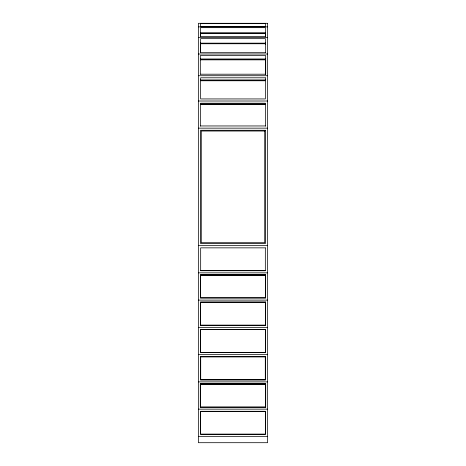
<?xml version="1.0" encoding="UTF-8"?>
<svg xmlns="http://www.w3.org/2000/svg" width="466" height="466" viewBox="0 0 466 466"><rect width="100%" height="100%" fill="white"/><g stroke="black" fill="none" stroke-linecap="round" stroke-linejoin="round"><path stroke-width="0.7" d="M198.4 26.871L267.601 26.871M200.479 32.987L265.521 32.987M200.444 33.348L265.556 33.348M200.479 36.552L265.521 36.552M198.4 37.35L267.601 37.35M200.566 43.192L265.434 43.192M200.392 43.309L265.608 43.309M200.304 43.612L265.696 43.612M265.474 43.752L200.526 43.752L200.526 52.734M265.434 52.693L200.566 52.693L200.566 38.666L265.434 38.666L265.474 52.734M198.4 54.009L267.601 54.009M200.322 58.984L265.678 58.984M200.322 59.7L265.678 59.7L265.684 74.245L265.678 55.536L200.322 55.536L200.322 74.245M200.444 59.799L265.556 59.799M200.322 74.199L265.678 74.199M198.4 75.725L267.601 75.725M200.456 79.942L265.544 79.942M200.642 80.635L265.358 80.635M200.66 80.764L265.34 80.764M198.4 101.011L267.601 101.011M200.596 103.982L265.404 103.982M200.613 104.483L265.387 104.483M200.613 125.954L265.387 125.954M198.4 128.15L267.601 128.15M198.4 245.582L267.601 245.582M200.491 270.752L265.509 270.752M198.4 272.843L267.601 272.843M200.438 274.882L265.562 274.882M200.555 274.998L265.445 274.998M200.555 297.949L265.445 297.949M198.4 300.104L267.601 300.104M198.4 327.365L267.601 327.365M200.496 329.462L265.504 329.462M200.496 352.529L265.504 352.529M198.4 354.626L267.601 354.626M198.4 381.887L267.601 381.887M198.4 409.148L267.601 409.148M198.4 436.409L267.601 436.409M265.626 36.593L265.626 33.109L200.374 33.109L200.374 36.593M265.608 42.831L265.608 44.253M265.649 407.197L265.649 383.838L200.351 383.838L200.351 407.197M265.556 36.82L265.521 27.669L200.479 27.669L200.52 36.82M265.538 356.688L265.538 379.825L200.462 379.825L200.462 356.688M265.509 407.057L265.509 383.978L200.491 383.978L200.491 407.057M265.48 33.377L265.48 36.82M265.451 59.799L265.451 59.386L200.549 59.386L200.549 59.799M265.416 275.027L265.416 297.92M265.387 126.21L265.387 103.207L200.613 103.207L200.613 126.21M265.358 329.608L265.358 352.383M200.642 329.608L200.642 352.383M200.584 275.027L200.584 297.92M200.392 42.831L200.392 44.253M267.601 23.3L198.4 23.3L198.4 442.7L267.601 442.7L267.601 23.3M265.451 23.58L200.549 23.58L200.549 26.591L265.451 26.591L265.451 23.58M265.358 77.799L200.642 77.799L200.642 98.938L265.358 98.938L265.358 77.799M265.492 130.259L200.508 130.259L200.508 243.473L265.492 243.473L265.492 130.259M264.729 131.022L201.271 131.022L201.271 242.71L264.729 242.71L264.729 131.022M265.329 247.854L200.671 247.854L200.671 270.571L265.329 270.571L265.329 247.854M265.358 275.086L200.642 275.086L200.642 297.861L265.358 297.861L265.358 275.086M265.608 302.096L200.392 302.096L200.392 325.373L265.608 325.373L265.608 302.096M265.533 302.172L200.467 302.172L200.45 325.315L265.55 325.315L265.55 302.154M265.381 302.323L200.619 302.323L200.619 325.146L265.381 325.146L265.381 302.323M265.538 329.427L200.462 329.427L200.462 352.564L265.538 352.564L265.538 329.427M265.399 329.567L200.601 329.567L200.601 352.424L265.399 352.424L265.399 329.567M265.603 356.624L200.397 356.624L200.397 379.889L265.603 379.889L265.603 356.624M265.294 356.933L200.706 356.933L200.706 379.58L265.294 379.58L265.294 356.933M265.707 383.78L200.293 383.78L200.293 407.255L265.707 407.255L265.707 383.78M265.445 384.042L200.555 384.042L200.555 406.993L265.445 406.993L265.445 384.042M265.469 411.28L200.531 411.28L200.531 434.277L265.469 434.277L265.469 411.28M265.364 411.385L200.636 411.385L200.636 434.172L265.364 434.172L265.364 411.385"/></g></svg>
